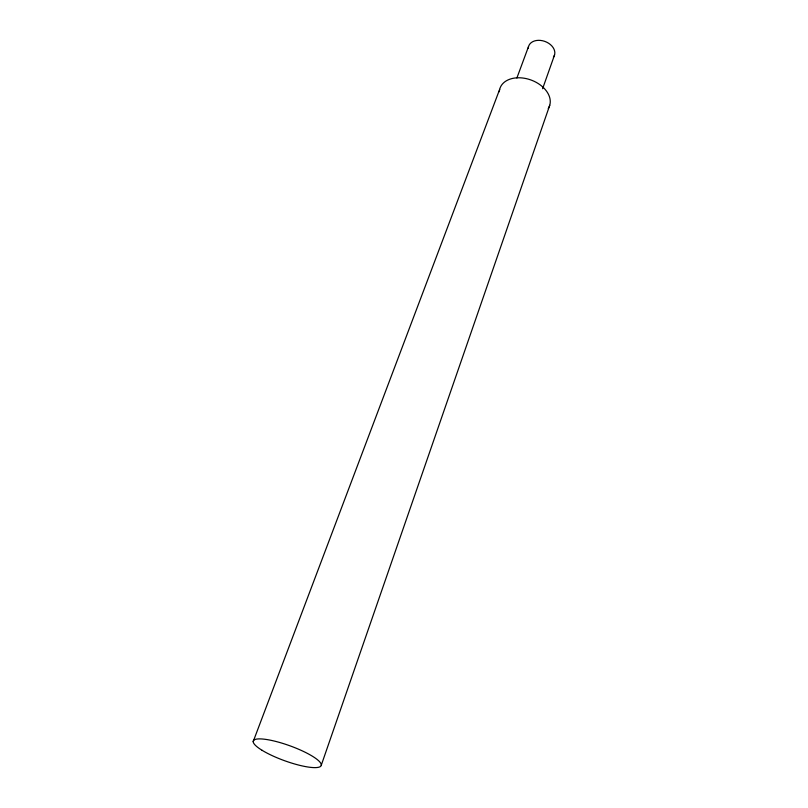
<?xml version="1.0" encoding="UTF-8"?>
<svg xmlns="http://www.w3.org/2000/svg" width="808" height="808" viewBox="0 0 808 808"><rect width="100%" height="100%" fill="white"/><g stroke="black" fill="none" stroke-linecap="round" stroke-linejoin="round"><path stroke-width="1.21" d="M321.251 765.287L549.733 105.282M542.602 88.739L554.561 54.924M516.888 77.992L528.482 46.692M253.177 741.613L499.677 89.375M499.324 91.738A26.29 18.109 19.9 0 1 530.341 79.77A26.29 18.109 19.9 0 1 548.238 108.514M528.25 48.419A13.686 9.888 19.9 0 1 544.733 41.36A13.686 9.888 19.9 0 1 553.409 57.237M262.085 750.299A36.108 7.918 19.9 0 0 319.695 766.913A36.108 7.918 19.9 0 0 279.921 742.552A36.108 7.918 19.9 0 0 262.085 750.299"/></g></svg>
